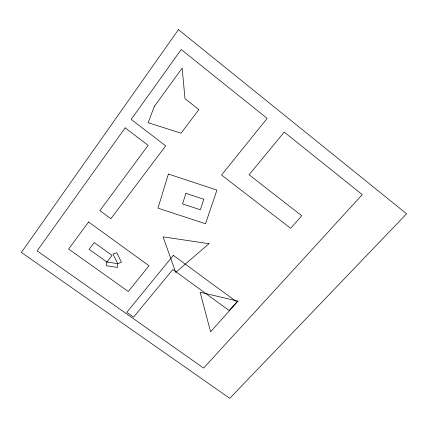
<?xml version="1.0" encoding="UTF-8"?>
<svg xmlns="http://www.w3.org/2000/svg" width="428" height="428" viewBox="0 0 428 428"><rect width="100%" height="100%" fill="white"/><g stroke="black" fill="none" stroke-linecap="round" stroke-linejoin="round"><path stroke-width="0.64" d="M106.866 262.027L106.572 265.777L117.438 267.414L117.759 263.664L113.029 254.045L116.721 252.67L121.44 262.311L117.759 263.664L106.866 262.027L89.11 249.315L94.208 242.542L112.018 255.35L106.866 262.027M168.397 174.041L157.975 208.163L205.515 223.753L216.943 190.08L168.397 174.041M185.918 193.37L182.531 203.931L200.331 209.784L203.83 199.271L185.918 193.37M154.337 106.454L148.109 122.702L181.065 133.172L198.87 109.605L185.014 98.713L182.13 68.106L154.337 106.454M178.439 29.66L21.4 252.44L229.761 398.34L406.6 213.791L178.439 29.66M125.163 127.849L37.14 250.862L203.626 368.085L362.259 194.612L284.24 132.092L249.08 174.768L301.756 215.755L290.644 228.311L221.538 175.031L267.147 118.39L181.21 49.525L131.198 119.417L165.673 145.846L110.911 218.708L99.868 210.646L148.142 145.365L125.163 127.849M88.58 221.988L68.63 249.043L128.298 291.5L149.024 265.772L88.58 221.988M173.345 255.382L126.816 312.317L133.579 317.084L172.842 269.512L229.135 310.535L236.823 301.933L173.345 255.382M238.038 301.13L210.603 331.812L200.133 292.26L238.038 301.13M208.992 243.693L175.71 272.39L163.073 236.855L208.992 243.693"/></g></svg>
